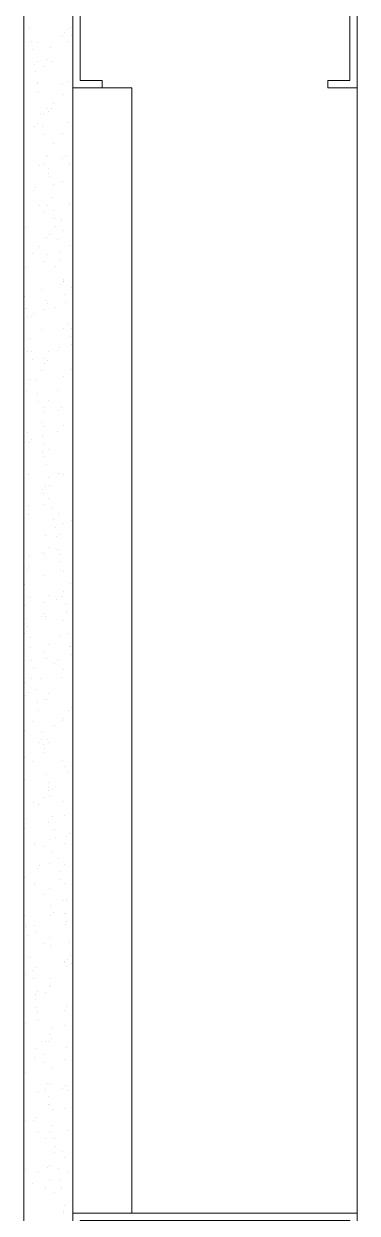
# Model space of a CAD drawing. Header units: inches. Extents: x 891 to 14187, y -1169 to 3232.
# Drawn here: x 12640.59 to 12644.84, y 2720.9 to 2736.1 of the extents above; entities that cross this region are included whole.
import ezdxf

# ---------------------------------------------------------------- set-up
doc = ezdxf.new("R2010")
doc.units = ezdxf.units.IN
doc.header["$MEASUREMENT"] = 0
for name, color, linetype, lineweight in [('A-WALL-PRHT', 7, 'Continuous', 9), ('E1', 7, 'Continuous', 9), ('E2', 7, 'Continuous', 9), ('E3', 7, 'Continuous', 9), ('EX-Windows', 7, 'Continuous', 9), ('MUC-LOW_WALL', 7, 'Continuous', 9)]:
    doc.layers.add(name, color=color, linetype=linetype, lineweight=lineweight)

msp = doc.modelspace()

# ---------------------------------------------------------------- linework, layer by layer
at = {"layer": 'A-WALL-PRHT', "color": 8}
for p, q in [((12640.595, 2768.905), (12640.595, 2688.595)), ((12641.22, 2768.905), (12641.22, 2688.595))]:
    msp.add_line(p, q, dxfattribs=at)
at = {"layer": 'E1', "color": 8}
for p, q in [((12644.845, 2691.22), (12644.845, 2767.28)), ((12640.672, 2736.031), (12640.672, 2736.031)), ((12641.091, 2735.945), (12641.091, 2735.945)), ((12641.091, 2735.945), (12641.091, 2735.945)), ((12641.112, 2735.992), (12641.112, 2735.992)), ((12641.112, 2735.992), (12641.112, 2735.992)), ((12641.146, 2736.029), (12641.146, 2736.029)), ((12641.187, 2736.052), (12641.187, 2736.052)), ((12641.187, 2736.052), (12641.187, 2736.052)), ((12641.2, 2735.948), (12641.2, 2735.948)), ((12641.2, 2735.948), (12641.2, 2735.948)), ((12640.693, 2735.868), (12640.693, 2735.868)), ((12640.693, 2735.868), (12640.693, 2735.868)), ((12640.77, 2735.86), (12640.77, 2735.86)), ((12640.93, 2735.793), (12640.93, 2735.793)), ((12640.93, 2735.793), (12640.93, 2735.793)), ((12641.155, 2735.872), (12641.155, 2735.872)), ((12640.707, 2735.764), (12640.707, 2735.764)), ((12640.707, 2735.764), (12640.707, 2735.764)), ((12640.897, 2735.642), (12640.897, 2735.642)), ((12640.736, 2735.582), (12640.736, 2735.582)), ((12640.736, 2735.582), (12640.736, 2735.582)), ((12640.743, 2735.492), (12640.743, 2735.492)), ((12640.77, 2735.619), (12640.77, 2735.619)), ((12640.844, 2735.557), (12640.844, 2735.557)), ((12640.844, 2735.557), (12640.844, 2735.557)), ((12640.955, 2735.618), (12640.955, 2735.618)), ((12640.955, 2735.618), (12640.955, 2735.618)), ((12640.768, 2735.348), (12640.768, 2735.348)), ((12640.768, 2735.348), (12640.768, 2735.348)), ((12641.153, 2735.361), (12641.153, 2735.361)), ((12641.153, 2735.361), (12641.153, 2735.361)), ((12640.764, 2735.33), (12640.764, 2735.33)), ((12640.764, 2735.33), (12640.764, 2735.33)), ((12640.778, 2735.226), (12640.778, 2735.226)), ((12640.778, 2735.226), (12640.778, 2735.226)), ((12641.092, 2735.323), (12641.092, 2735.323)), ((12641.092, 2735.323), (12641.092, 2735.323)), ((12641.105, 2735.192), (12641.105, 2735.192)), ((12641.105, 2735.192), (12641.105, 2735.192)), ((12640.975, 2735.078), (12640.975, 2735.078)), ((12640.813, 2734.954), (12640.813, 2734.954)), ((12640.845, 2734.935), (12640.845, 2734.935)), ((12640.845, 2734.935), (12640.845, 2734.935)), ((12640.899, 2735.019), (12640.899, 2735.019)), ((12640.912, 2734.981), (12640.912, 2734.981)), ((12640.912, 2734.981), (12640.912, 2734.981)), ((12640.946, 2735.018), (12640.946, 2735.018)), ((12640.729, 2734.782), (12640.729, 2734.782)), ((12640.729, 2734.782), (12640.729, 2734.782)), ((12640.774, 2734.824), (12640.774, 2734.824)), ((12640.774, 2734.824), (12640.774, 2734.824)), ((12640.835, 2734.791), (12640.835, 2734.791)), ((12640.835, 2734.791), (12640.835, 2734.791)), ((12641.16, 2734.837), (12641.16, 2734.837)), ((12641.16, 2734.837), (12641.16, 2734.837)), ((12640.849, 2734.687), (12640.849, 2734.687)), ((12640.849, 2734.687), (12640.849, 2734.687)), ((12641.093, 2734.7), (12641.093, 2734.7)), ((12641.093, 2734.7), (12641.093, 2734.7)), ((12640.972, 2734.567), (12640.972, 2734.567)), ((12640.972, 2734.567), (12640.972, 2734.567)), ((12640.794, 2734.284), (12640.794, 2734.284)), ((12640.846, 2734.312), (12640.846, 2734.312)), ((12640.846, 2734.312), (12640.846, 2734.312)), ((12640.884, 2734.416), (12640.884, 2734.416)), ((12640.9, 2734.396), (12640.9, 2734.396)), ((12641.087, 2734.38), (12641.087, 2734.38)), ((12641.087, 2734.38), (12641.087, 2734.38)), ((12641.121, 2734.416), (12641.121, 2734.416)), ((12641.179, 2734.297), (12641.179, 2734.297)), ((12640.905, 2734.18), (12640.905, 2734.18)), ((12640.905, 2734.18), (12640.905, 2734.18)), ((12640.906, 2734.253), (12640.906, 2734.253)), ((12640.906, 2734.253), (12640.906, 2734.253)), ((12640.919, 2734.149), (12640.919, 2734.149)), ((12640.919, 2734.149), (12640.919, 2734.149)), ((12640.712, 2733.97), (12640.712, 2733.97)), ((12640.712, 2733.97), (12640.712, 2733.97)), ((12640.746, 2734.006), (12640.746, 2734.006)), ((12640.979, 2734.043), (12640.979, 2734.043)), ((12640.979, 2734.043), (12640.979, 2734.043)), ((12641.094, 2734.077), (12641.094, 2734.077)), ((12641.094, 2734.077), (12641.094, 2734.077)), ((12640.955, 2733.877), (12640.955, 2733.877)), ((12640.791, 2733.773), (12640.791, 2733.773)), ((12640.791, 2733.773), (12640.791, 2733.773)), ((12640.847, 2733.689), (12640.847, 2733.689)), ((12640.847, 2733.689), (12640.847, 2733.689)), ((12640.901, 2733.773), (12640.901, 2733.773)), ((12640.977, 2733.715), (12640.977, 2733.715)), ((12640.977, 2733.715), (12640.977, 2733.715)), ((12641.177, 2733.785), (12641.177, 2733.785)), ((12641.177, 2733.785), (12641.177, 2733.785)), ((12640.99, 2733.611), (12640.99, 2733.611)), ((12640.99, 2733.611), (12640.99, 2733.611)), ((12641.081, 2733.579), (12641.081, 2733.579)), ((12641.081, 2733.579), (12641.081, 2733.579)), ((12640.613, 2733.49), (12640.613, 2733.49)), ((12640.887, 2733.368), (12640.887, 2733.368)), ((12640.887, 2733.368), (12640.887, 2733.368)), ((12640.921, 2733.405), (12640.921, 2733.405)), ((12640.998, 2733.503), (12640.998, 2733.503)), ((12641.095, 2733.454), (12641.095, 2733.454)), ((12641.095, 2733.454), (12641.095, 2733.454)), ((12640.798, 2733.249), (12640.798, 2733.249)), ((12640.798, 2733.249), (12640.798, 2733.249)), ((12641.026, 2733.339), (12641.026, 2733.339)), ((12641.183, 2733.262), (12641.183, 2733.262)), ((12641.183, 2733.262), (12641.183, 2733.262)), ((12640.705, 2733.169), (12640.705, 2733.169)), ((12640.705, 2733.169), (12640.705, 2733.169)), ((12640.848, 2733.066), (12640.848, 2733.066)), ((12640.848, 2733.066), (12640.848, 2733.066)), ((12640.902, 2733.15), (12640.902, 2733.15)), ((12641.048, 2733.176), (12641.048, 2733.176)), ((12641.048, 2733.176), (12641.048, 2733.176)), ((12641.061, 2733.072), (12641.061, 2733.072)), ((12641.061, 2733.072), (12641.061, 2733.072)), ((12640.61, 2732.979), (12640.61, 2732.979)), ((12640.61, 2732.979), (12640.61, 2732.979)), ((12640.996, 2732.991), (12640.996, 2732.991)), ((12640.996, 2732.991), (12640.996, 2732.991)), ((12641.063, 2732.767), (12641.063, 2732.767)), ((12641.063, 2732.767), (12641.063, 2732.767)), ((12641.097, 2732.831), (12641.097, 2732.831)), ((12641.097, 2732.831), (12641.097, 2732.831)), ((12641.097, 2732.804), (12641.097, 2732.804)), ((12641.097, 2732.801), (12641.097, 2732.801)), ((12640.596, 2732.67), (12640.596, 2732.67)), ((12640.596, 2732.67), (12640.596, 2732.67)), ((12640.603, 2732.616), (12640.603, 2732.616)), ((12640.817, 2732.709), (12640.817, 2732.709)), ((12641.118, 2732.638), (12641.118, 2732.638)), ((12641.118, 2732.638), (12641.118, 2732.638)), ((12641.203, 2732.722), (12641.203, 2732.722)), ((12640.617, 2732.455), (12640.617, 2732.455)), ((12640.617, 2732.455), (12640.617, 2732.455)), ((12640.625, 2732.454), (12640.625, 2732.454)), ((12640.625, 2732.454), (12640.625, 2732.454)), ((12640.88, 2732.568), (12640.88, 2732.568)), ((12640.88, 2732.568), (12640.88, 2732.568)), ((12640.903, 2732.528), (12640.903, 2732.528)), ((12641.003, 2732.468), (12641.003, 2732.468)), ((12641.003, 2732.468), (12641.003, 2732.468)), ((12641.132, 2732.534), (12641.132, 2732.534)), ((12641.132, 2732.534), (12641.132, 2732.534)), ((12640.639, 2732.349), (12640.639, 2732.349)), ((12640.639, 2732.349), (12640.639, 2732.349)), ((12640.687, 2732.357), (12640.687, 2732.357)), ((12640.687, 2732.357), (12640.687, 2732.357)), ((12640.721, 2732.394), (12640.721, 2732.394)), ((12640.849, 2732.443), (12640.849, 2732.443)), ((12640.849, 2732.443), (12640.849, 2732.443)), ((12640.815, 2732.197), (12640.815, 2732.197)), ((12640.815, 2732.197), (12640.815, 2732.197)), ((12641.098, 2732.208), (12641.098, 2732.208)), ((12641.098, 2732.208), (12641.098, 2732.208)), ((12641.168, 2732.262), (12641.168, 2732.262)), ((12641.2, 2732.21), (12641.2, 2732.21)), ((12641.2, 2732.21), (12641.2, 2732.21)), ((12640.597, 2732.047), (12640.597, 2732.047)), ((12640.597, 2732.047), (12640.597, 2732.047)), ((12640.674, 2732.078), (12640.674, 2732.078)), ((12641.189, 2732.1), (12641.189, 2732.1)), ((12641.189, 2732.1), (12641.189, 2732.1)), ((12641.203, 2731.995), (12641.203, 2731.995)), ((12641.203, 2731.995), (12641.203, 2731.995)), ((12640.637, 2731.915), (12640.637, 2731.915)), ((12640.696, 2731.915), (12640.696, 2731.915)), ((12640.696, 2731.915), (12640.696, 2731.915)), ((12640.904, 2731.905), (12640.904, 2731.905)), ((12641.022, 2731.928), (12641.022, 2731.928)), ((12641.056, 2731.967), (12641.056, 2731.967)), ((12641.056, 2731.967), (12641.056, 2731.967)), ((12640.709, 2731.811), (12640.709, 2731.811)), ((12640.709, 2731.811), (12640.709, 2731.811)), ((12640.851, 2731.82), (12640.851, 2731.82)), ((12640.851, 2731.82), (12640.851, 2731.82)), ((12640.863, 2731.756), (12640.863, 2731.756)), ((12640.863, 2731.756), (12640.863, 2731.756)), ((12640.897, 2731.793), (12640.897, 2731.793)), ((12640.68, 2731.557), (12640.68, 2731.557)), ((12640.68, 2731.557), (12640.68, 2731.557)), ((12640.745, 2731.539), (12640.745, 2731.539)), ((12640.822, 2731.674), (12640.822, 2731.674)), ((12640.822, 2731.674), (12640.822, 2731.674)), ((12641.099, 2731.586), (12641.099, 2731.586)), ((12641.099, 2731.586), (12641.099, 2731.586)), ((12641.207, 2731.686), (12641.207, 2731.686)), ((12641.207, 2731.686), (12641.207, 2731.686)), ((12640.598, 2731.424), (12640.598, 2731.424)), ((12640.598, 2731.424), (12640.598, 2731.424)), ((12640.634, 2731.403), (12640.634, 2731.403)), ((12640.634, 2731.403), (12640.634, 2731.403)), ((12641.02, 2731.416), (12641.02, 2731.416)), ((12641.02, 2731.416), (12641.02, 2731.416)), ((12640.767, 2731.377), (12640.767, 2731.377)), ((12640.767, 2731.377), (12640.767, 2731.377)), ((12640.78, 2731.273), (12640.78, 2731.273)), ((12640.78, 2731.273), (12640.78, 2731.273)), ((12640.905, 2731.282), (12640.905, 2731.282)), ((12640.841, 2731.134), (12640.841, 2731.134)), ((12640.852, 2731.198), (12640.852, 2731.198)), ((12640.852, 2731.198), (12640.852, 2731.198)), ((12641.038, 2731.155), (12641.038, 2731.155)), ((12641.038, 2731.155), (12641.038, 2731.155)), ((12641.072, 2731.192), (12641.072, 2731.192)), ((12640.816, 2731.001), (12640.816, 2731.001)), ((12640.856, 2730.956), (12640.856, 2730.956)), ((12640.856, 2730.956), (12640.856, 2730.956)), ((12641.1, 2730.963), (12641.1, 2730.963)), ((12641.1, 2730.963), (12641.1, 2730.963)), ((12640.599, 2730.801), (12640.599, 2730.801)), ((12640.599, 2730.801), (12640.599, 2730.801)), ((12640.641, 2730.88), (12640.641, 2730.88)), ((12640.641, 2730.88), (12640.641, 2730.88)), ((12640.696, 2730.782), (12640.696, 2730.782)), ((12640.837, 2730.838), (12640.837, 2730.838)), ((12640.837, 2730.838), (12640.837, 2730.838)), ((12641.026, 2730.893), (12641.026, 2730.893)), ((12641.026, 2730.893), (12641.026, 2730.893)), ((12640.663, 2730.745), (12640.663, 2730.745)), ((12640.663, 2730.745), (12640.663, 2730.745)), ((12640.851, 2730.734), (12640.851, 2730.734)), ((12640.851, 2730.734), (12640.851, 2730.734)), ((12640.907, 2730.659), (12640.907, 2730.659)), ((12640.839, 2730.622), (12640.839, 2730.622)), ((12640.839, 2730.622), (12640.839, 2730.622)), ((12640.853, 2730.575), (12640.853, 2730.575)), ((12640.853, 2730.575), (12640.853, 2730.575)), ((12641.214, 2730.554), (12641.214, 2730.554)), ((12641.214, 2730.554), (12641.214, 2730.554)), ((12640.66, 2730.34), (12640.66, 2730.34)), ((12640.887, 2730.463), (12640.887, 2730.463)), ((12641.031, 2730.354), (12641.031, 2730.354)), ((12641.031, 2730.354), (12641.031, 2730.354)), ((12641.046, 2730.352), (12641.046, 2730.352)), ((12641.101, 2730.34), (12641.101, 2730.34)), ((12641.101, 2730.34), (12641.101, 2730.34)), ((12640.6, 2730.178), (12640.6, 2730.178)), ((12640.6, 2730.178), (12640.6, 2730.178)), ((12640.872, 2730.18), (12640.872, 2730.18)), ((12640.908, 2730.3), (12640.908, 2730.3)), ((12640.908, 2730.3), (12640.908, 2730.3)), ((12640.922, 2730.196), (12640.922, 2730.196)), ((12640.922, 2730.196), (12640.922, 2730.196)), ((12640.838, 2730.144), (12640.838, 2730.144)), ((12640.838, 2730.144), (12640.838, 2730.144)), ((12640.845, 2730.099), (12640.845, 2730.099)), ((12640.845, 2730.099), (12640.845, 2730.099)), ((12640.908, 2730.036), (12640.908, 2730.036)), ((12640.656, 2729.945), (12640.656, 2729.945)), ((12640.656, 2729.945), (12640.656, 2729.945)), ((12640.854, 2729.952), (12640.854, 2729.952)), ((12640.854, 2729.952), (12640.854, 2729.952)), ((12640.958, 2729.924), (12640.958, 2729.924)), ((12640.658, 2729.828), (12640.658, 2729.828)), ((12640.658, 2729.828), (12640.658, 2729.828)), ((12640.979, 2729.762), (12640.979, 2729.762)), ((12640.979, 2729.762), (12640.979, 2729.762)), ((12641.043, 2729.841), (12641.043, 2729.841)), ((12641.043, 2729.841), (12641.043, 2729.841)), ((12641.102, 2729.717), (12641.102, 2729.717)), ((12641.102, 2729.717), (12641.102, 2729.717)), ((12641.207, 2729.753), (12641.207, 2729.753)), ((12641.207, 2729.753), (12641.207, 2729.753)), ((12640.993, 2729.658), (12640.993, 2729.658)), ((12640.993, 2729.658), (12640.993, 2729.658)), ((12641.048, 2729.579), (12641.048, 2729.579)), ((12640.601, 2729.556), (12640.601, 2729.556)), ((12640.601, 2729.556), (12640.601, 2729.556)), ((12640.865, 2729.558), (12640.865, 2729.558)), ((12640.909, 2729.413), (12640.909, 2729.413)), ((12641.014, 2729.542), (12641.014, 2729.542)), ((12641.014, 2729.542), (12641.014, 2729.542)), ((12640.665, 2729.305), (12640.665, 2729.305)), ((12640.665, 2729.305), (12640.665, 2729.305)), ((12640.831, 2729.343), (12640.831, 2729.343)), ((12640.831, 2729.343), (12640.831, 2729.343)), ((12640.855, 2729.329), (12640.855, 2729.329)), ((12640.855, 2729.329), (12640.855, 2729.329)), ((12641.029, 2729.386), (12641.029, 2729.386)), ((12641.05, 2729.317), (12641.05, 2729.317)), ((12641.05, 2729.317), (12641.05, 2729.317)), ((12640.638, 2729.132), (12640.638, 2729.132)), ((12640.638, 2729.132), (12640.638, 2729.132)), ((12640.672, 2729.169), (12640.672, 2729.169)), ((12641.05, 2729.223), (12641.05, 2729.223)), ((12641.05, 2729.223), (12641.05, 2729.223)), ((12641.064, 2729.119), (12641.064, 2729.119)), ((12641.064, 2729.119), (12641.064, 2729.119)), ((12640.862, 2729.047), (12640.862, 2729.047)), ((12640.862, 2729.047), (12640.862, 2729.047)), ((12641.103, 2729.094), (12641.103, 2729.094)), ((12641.103, 2729.094), (12641.103, 2729.094)), ((12640.603, 2728.933), (12640.603, 2728.933)), ((12640.603, 2728.933), (12640.603, 2728.933)), ((12641.1, 2728.848), (12641.1, 2728.848)), ((12641.189, 2728.941), (12641.189, 2728.941)), ((12641.189, 2728.941), (12641.189, 2728.941)), ((12640.606, 2728.663), (12640.606, 2728.663)), ((12640.684, 2728.764), (12640.684, 2728.764)), ((12640.856, 2728.706), (12640.856, 2728.706)), ((12640.856, 2728.706), (12640.856, 2728.706)), ((12640.91, 2728.791), (12640.91, 2728.791)), ((12641.007, 2728.742), (12641.007, 2728.742)), ((12641.007, 2728.742), (12641.007, 2728.742)), ((12641.069, 2728.777), (12641.069, 2728.777)), ((12641.121, 2728.685), (12641.121, 2728.685)), ((12641.121, 2728.685), (12641.121, 2728.685)), ((12640.627, 2728.501), (12640.627, 2728.501)), ((12640.627, 2728.501), (12640.627, 2728.501)), ((12640.814, 2728.531), (12640.814, 2728.531)), ((12640.814, 2728.531), (12640.814, 2728.531)), ((12640.847, 2728.568), (12640.847, 2728.568)), ((12640.869, 2728.523), (12640.869, 2728.523)), ((12640.869, 2728.523), (12640.869, 2728.523)), ((12641.135, 2728.581), (12641.135, 2728.581)), ((12641.135, 2728.581), (12641.135, 2728.581)), ((12640.641, 2728.397), (12640.641, 2728.397)), ((12640.641, 2728.397), (12640.641, 2728.397)), ((12641.104, 2728.471), (12641.104, 2728.471)), ((12641.104, 2728.471), (12641.104, 2728.471)), ((12640.604, 2728.31), (12640.604, 2728.31)), ((12640.604, 2728.31), (12640.604, 2728.31)), ((12640.631, 2728.332), (12640.631, 2728.332)), ((12640.631, 2728.332), (12640.631, 2728.332)), ((12640.682, 2728.253), (12640.682, 2728.253)), ((12640.682, 2728.253), (12640.682, 2728.253)), ((12641.067, 2728.265), (12641.067, 2728.265)), ((12641.067, 2728.265), (12641.067, 2728.265)), ((12641.17, 2728.309), (12641.17, 2728.309)), ((12640.677, 2728.125), (12640.677, 2728.125)), ((12640.857, 2728.083), (12640.857, 2728.083)), ((12640.857, 2728.083), (12640.857, 2728.083)), ((12640.911, 2728.168), (12640.911, 2728.168)), ((12641.182, 2728.141), (12641.182, 2728.141)), ((12641.182, 2728.141), (12641.182, 2728.141)), ((12641.192, 2728.147), (12641.192, 2728.147)), ((12641.192, 2728.147), (12641.192, 2728.147)), ((12641.206, 2728.043), (12641.206, 2728.043)), ((12641.206, 2728.043), (12641.206, 2728.043)), ((12640.698, 2727.962), (12640.698, 2727.962)), ((12640.698, 2727.962), (12640.698, 2727.962)), ((12640.889, 2727.983), (12640.889, 2727.983)), ((12640.989, 2727.93), (12640.989, 2727.93)), ((12640.989, 2727.93), (12640.989, 2727.93)), ((12641.023, 2727.967), (12641.023, 2727.967)), ((12640.712, 2727.858), (12640.712, 2727.858)), ((12640.712, 2727.858), (12640.712, 2727.858)), ((12641.074, 2727.742), (12641.074, 2727.742)), ((12641.074, 2727.742), (12641.074, 2727.742)), ((12641.106, 2727.849), (12641.106, 2727.849)), ((12641.106, 2727.849), (12641.106, 2727.849)), ((12640.605, 2727.687), (12640.605, 2727.687)), ((12640.605, 2727.687), (12640.605, 2727.687)), ((12640.688, 2727.729), (12640.688, 2727.729)), ((12640.688, 2727.729), (12640.688, 2727.729)), ((12640.748, 2727.587), (12640.748, 2727.587)), ((12640.807, 2727.731), (12640.807, 2727.731)), ((12640.807, 2727.731), (12640.807, 2727.731)), ((12640.614, 2727.52), (12640.614, 2727.52)), ((12640.614, 2727.52), (12640.614, 2727.52)), ((12640.647, 2727.557), (12640.647, 2727.557)), ((12640.858, 2727.461), (12640.858, 2727.461)), ((12640.858, 2727.461), (12640.858, 2727.461)), ((12640.886, 2727.471), (12640.886, 2727.471)), ((12640.886, 2727.471), (12640.886, 2727.471)), ((12640.912, 2727.545), (12640.912, 2727.545)), ((12640.769, 2727.424), (12640.769, 2727.424)), ((12640.769, 2727.424), (12640.769, 2727.424)), ((12640.783, 2727.32), (12640.783, 2727.32)), ((12640.783, 2727.32), (12640.783, 2727.32)), ((12641.165, 2727.329), (12641.165, 2727.329)), ((12641.165, 2727.329), (12641.165, 2727.329)), ((12641.198, 2727.366), (12641.198, 2727.366)), ((12640.708, 2727.189), (12640.708, 2727.189)), ((12640.982, 2727.13), (12640.982, 2727.13)), ((12640.982, 2727.13), (12640.982, 2727.13)), ((12641.093, 2727.202), (12641.093, 2727.202)), ((12641.107, 2727.226), (12641.107, 2727.226)), ((12641.107, 2727.226), (12641.107, 2727.226)), ((12640.606, 2727.064), (12640.606, 2727.064)), ((12640.606, 2727.064), (12640.606, 2727.064)), ((12640.819, 2727.048), (12640.819, 2727.048)), ((12640.789, 2726.919), (12640.789, 2726.919)), ((12640.789, 2726.919), (12640.789, 2726.919)), ((12640.823, 2726.956), (12640.823, 2726.956)), ((12640.84, 2726.886), (12640.84, 2726.886)), ((12640.84, 2726.886), (12640.84, 2726.886)), ((12640.86, 2726.838), (12640.86, 2726.838)), ((12640.86, 2726.838), (12640.86, 2726.838)), ((12640.893, 2726.948), (12640.893, 2726.948)), ((12640.893, 2726.948), (12640.893, 2726.948)), ((12640.913, 2726.922), (12640.913, 2726.922)), ((12640.607, 2726.72), (12640.607, 2726.72)), ((12640.607, 2726.72), (12640.607, 2726.72)), ((12640.705, 2726.677), (12640.705, 2726.677)), ((12640.705, 2726.677), (12640.705, 2726.677)), ((12640.854, 2726.782), (12640.854, 2726.782)), ((12640.854, 2726.782), (12640.854, 2726.782)), ((12641.091, 2726.69), (12641.091, 2726.69)), ((12641.091, 2726.69), (12641.091, 2726.69)), ((12641.108, 2726.603), (12641.108, 2726.603)), ((12641.108, 2726.603), (12641.108, 2726.603)), ((12641.158, 2726.529), (12641.158, 2726.529)), ((12641.158, 2726.529), (12641.158, 2726.529)), ((12640.607, 2726.441), (12640.607, 2726.441)), ((12640.607, 2726.441), (12640.607, 2726.441)), ((12640.89, 2726.51), (12640.89, 2726.51)), ((12640.912, 2726.408), (12640.912, 2726.408)), ((12640.911, 2726.347), (12640.911, 2726.347)), ((12640.911, 2726.347), (12640.911, 2726.347)), ((12640.914, 2726.299), (12640.914, 2726.299)), ((12640.925, 2726.243), (12640.925, 2726.243)), ((12640.925, 2726.243), (12640.925, 2726.243)), ((12640.965, 2726.318), (12640.965, 2726.318)), ((12640.965, 2726.318), (12640.965, 2726.318)), ((12640.998, 2726.355), (12640.998, 2726.355)), ((12640.712, 2726.154), (12640.712, 2726.154)), ((12640.712, 2726.154), (12640.712, 2726.154)), ((12640.782, 2726.119), (12640.782, 2726.119)), ((12640.782, 2726.119), (12640.782, 2726.119)), ((12640.861, 2726.215), (12640.861, 2726.215)), ((12640.861, 2726.215), (12640.861, 2726.215)), ((12641.097, 2726.167), (12641.097, 2726.167)), ((12641.097, 2726.167), (12641.097, 2726.167)), ((12640.623, 2725.945), (12640.623, 2725.945)), ((12640.96, 2725.971), (12640.96, 2725.971)), ((12641.109, 2725.98), (12641.109, 2725.98)), ((12641.109, 2725.98), (12641.109, 2725.98)), ((12640.608, 2725.819), (12640.608, 2725.819)), ((12640.608, 2725.819), (12640.608, 2725.819)), ((12640.91, 2725.896), (12640.91, 2725.896)), ((12640.91, 2725.896), (12640.91, 2725.896)), ((12640.982, 2725.809), (12640.982, 2725.809)), ((12640.982, 2725.809), (12640.982, 2725.809)), ((12640.731, 2725.614), (12640.731, 2725.614)), ((12640.916, 2725.677), (12640.916, 2725.677)), ((12640.996, 2725.705), (12640.996, 2725.705)), ((12640.996, 2725.705), (12640.996, 2725.705)), ((12641.117, 2725.626), (12641.117, 2725.626)), ((12641.14, 2725.716), (12641.14, 2725.716)), ((12641.14, 2725.716), (12641.14, 2725.716)), ((12641.174, 2725.753), (12641.174, 2725.753)), ((12640.862, 2725.592), (12640.862, 2725.592)), ((12640.862, 2725.592), (12640.862, 2725.592)), ((12640.958, 2725.517), (12640.958, 2725.517)), ((12640.958, 2725.517), (12640.958, 2725.517)), ((12640.765, 2725.307), (12640.765, 2725.307)), ((12640.765, 2725.307), (12640.765, 2725.307)), ((12640.798, 2725.343), (12640.798, 2725.343)), ((12640.916, 2725.373), (12640.916, 2725.373)), ((12640.916, 2725.373), (12640.916, 2725.373)), ((12641.031, 2725.433), (12641.031, 2725.433)), ((12641.11, 2725.357), (12641.11, 2725.357)), ((12641.11, 2725.357), (12641.11, 2725.357)), ((12640.609, 2725.196), (12640.609, 2725.196)), ((12640.609, 2725.196), (12640.609, 2725.196)), ((12641.053, 2725.271), (12641.053, 2725.271)), ((12641.053, 2725.271), (12641.053, 2725.271)), ((12641.066, 2725.166), (12641.066, 2725.166)), ((12641.066, 2725.166), (12641.066, 2725.166)), ((12640.729, 2725.102), (12640.729, 2725.102)), ((12640.729, 2725.102), (12640.729, 2725.102)), ((12640.917, 2725.054), (12640.917, 2725.054)), ((12641.114, 2725.115), (12641.114, 2725.115)), ((12641.114, 2725.115), (12641.114, 2725.115)), ((12640.863, 2724.969), (12640.863, 2724.969)), ((12640.863, 2724.969), (12640.863, 2724.969)), ((12641.102, 2724.895), (12641.102, 2724.895)), ((12641.133, 2724.916), (12641.133, 2724.916)), ((12641.133, 2724.916), (12641.133, 2724.916)), ((12640.609, 2724.71), (12640.609, 2724.71)), ((12640.936, 2724.832), (12640.936, 2724.832)), ((12640.94, 2724.705), (12640.94, 2724.705)), ((12640.94, 2724.705), (12640.94, 2724.705)), ((12640.974, 2724.742), (12640.974, 2724.742)), ((12641.111, 2724.734), (12641.111, 2724.734)), ((12641.111, 2724.734), (12641.111, 2724.734)), ((12641.124, 2724.732), (12641.124, 2724.732)), ((12641.124, 2724.732), (12641.124, 2724.732)), ((12640.61, 2724.573), (12640.61, 2724.573)), ((12640.61, 2724.573), (12640.61, 2724.573)), ((12640.63, 2724.548), (12640.63, 2724.548)), ((12640.63, 2724.548), (12640.63, 2724.548)), ((12640.736, 2724.579), (12640.736, 2724.579)), ((12640.736, 2724.579), (12640.736, 2724.579)), ((12641.121, 2724.591), (12641.121, 2724.591)), ((12641.121, 2724.591), (12641.121, 2724.591)), ((12641.137, 2724.628), (12641.137, 2724.628)), ((12641.137, 2724.628), (12641.137, 2724.628)), ((12640.644, 2724.444), (12640.644, 2724.444)), ((12640.644, 2724.444), (12640.644, 2724.444)), ((12640.758, 2724.506), (12640.758, 2724.506)), ((12640.758, 2724.506), (12640.758, 2724.506)), ((12640.918, 2724.431), (12640.918, 2724.431)), ((12640.598, 2724.332), (12640.598, 2724.332)), ((12640.864, 2724.347), (12640.864, 2724.347)), ((12640.864, 2724.347), (12640.864, 2724.347)), ((12640.933, 2724.321), (12640.933, 2724.321)), ((12640.933, 2724.321), (12640.933, 2724.321)), ((12641.173, 2724.356), (12641.173, 2724.356)), ((12640.679, 2724.172), (12640.679, 2724.172)), ((12641.112, 2724.112), (12641.112, 2724.112)), ((12641.112, 2724.112), (12641.112, 2724.112)), ((12641.116, 2724.104), (12641.116, 2724.104)), ((12641.116, 2724.104), (12641.116, 2724.104)), ((12641.149, 2724.141), (12641.149, 2724.141)), ((12641.194, 2724.194), (12641.194, 2724.194)), ((12641.194, 2724.194), (12641.194, 2724.194)), ((12640.612, 2723.95), (12640.612, 2723.95)), ((12640.612, 2723.95), (12640.612, 2723.95)), ((12640.701, 2724.009), (12640.701, 2724.009)), ((12640.701, 2724.009), (12640.701, 2724.009)), ((12640.755, 2724.038), (12640.755, 2724.038)), ((12641.14, 2724.051), (12641.14, 2724.051)), ((12641.208, 2724.09), (12641.208, 2724.09)), ((12641.208, 2724.09), (12641.208, 2724.09)), ((12640.715, 2723.905), (12640.715, 2723.905)), ((12640.715, 2723.905), (12640.715, 2723.905)), ((12640.919, 2723.808), (12640.919, 2723.808)), ((12640.933, 2723.905), (12640.933, 2723.905)), ((12640.933, 2723.905), (12640.933, 2723.905)), ((12640.94, 2723.797), (12640.94, 2723.797)), ((12640.94, 2723.797), (12640.94, 2723.797)), ((12640.74, 2723.694), (12640.74, 2723.694)), ((12640.74, 2723.694), (12640.74, 2723.694)), ((12640.774, 2723.731), (12640.774, 2723.731)), ((12640.865, 2723.724), (12640.865, 2723.724)), ((12640.865, 2723.724), (12640.865, 2723.724)), ((12640.75, 2723.634), (12640.75, 2723.634)), ((12640.753, 2723.527), (12640.753, 2723.527)), ((12640.753, 2723.527), (12640.753, 2723.527)), ((12641.114, 2723.489), (12641.114, 2723.489)), ((12641.114, 2723.489), (12641.114, 2723.489)), ((12641.138, 2723.539), (12641.138, 2723.539)), ((12641.138, 2723.539), (12641.138, 2723.539)), ((12640.772, 2723.471), (12640.772, 2723.471)), ((12640.772, 2723.471), (12640.772, 2723.471)), ((12640.785, 2723.367), (12640.785, 2723.367)), ((12640.785, 2723.367), (12640.785, 2723.367)), ((12640.613, 2723.327), (12640.613, 2723.327)), ((12640.613, 2723.327), (12640.613, 2723.327)), ((12640.92, 2723.185), (12640.92, 2723.185)), ((12640.96, 2723.257), (12640.96, 2723.257)), ((12641.109, 2723.304), (12641.109, 2723.304)), ((12641.109, 2723.304), (12641.109, 2723.304)), ((12640.821, 2723.095), (12640.821, 2723.095)), ((12640.866, 2723.101), (12640.866, 2723.101)), ((12640.866, 2723.101), (12640.866, 2723.101)), ((12640.915, 2723.093), (12640.915, 2723.093)), ((12640.915, 2723.093), (12640.915, 2723.093)), ((12640.949, 2723.13), (12640.949, 2723.13)), ((12640.733, 2722.894), (12640.733, 2722.894)), ((12640.733, 2722.894), (12640.733, 2722.894)), ((12640.759, 2723.003), (12640.759, 2723.003)), ((12640.759, 2723.003), (12640.759, 2723.003)), ((12640.843, 2722.933), (12640.843, 2722.933)), ((12640.843, 2722.933), (12640.843, 2722.933)), ((12641.145, 2723.016), (12641.145, 2723.016)), ((12641.145, 2723.016), (12641.145, 2723.016)), ((12640.856, 2722.829), (12640.856, 2722.829)), ((12640.856, 2722.829), (12640.856, 2722.829)), ((12640.957, 2722.745), (12640.957, 2722.745)), ((12640.957, 2722.745), (12640.957, 2722.745)), ((12641.115, 2722.866), (12641.115, 2722.866)), ((12641.115, 2722.866), (12641.115, 2722.866)), ((12640.614, 2722.704), (12640.614, 2722.704)), ((12640.614, 2722.704), (12640.614, 2722.704)), ((12640.779, 2722.463), (12640.779, 2722.463)), ((12640.868, 2722.478), (12640.868, 2722.478)), ((12640.868, 2722.478), (12640.868, 2722.478)), ((12640.892, 2722.557), (12640.892, 2722.557)), ((12640.921, 2722.562), (12640.921, 2722.562)), ((12641.091, 2722.492), (12641.091, 2722.492)), ((12641.091, 2722.492), (12641.091, 2722.492)), ((12641.125, 2722.529), (12641.125, 2722.529)), ((12641.164, 2722.476), (12641.164, 2722.476)), ((12640.909, 2722.293), (12640.909, 2722.293)), ((12640.909, 2722.293), (12640.909, 2722.293)), ((12640.913, 2722.394), (12640.913, 2722.394)), ((12640.913, 2722.394), (12640.913, 2722.394)), ((12640.927, 2722.29), (12640.927, 2722.29)), ((12640.927, 2722.29), (12640.927, 2722.29)), ((12640.749, 2722.119), (12640.749, 2722.119)), ((12640.964, 2722.222), (12640.964, 2722.222)), ((12640.964, 2722.222), (12640.964, 2722.222)), ((12641.116, 2722.243), (12641.116, 2722.243)), ((12641.116, 2722.243), (12641.116, 2722.243)), ((12640.615, 2722.082), (12640.615, 2722.082)), ((12640.615, 2722.082), (12640.615, 2722.082)), ((12640.715, 2722.082), (12640.715, 2722.082)), ((12640.715, 2722.082), (12640.715, 2722.082)), ((12640.963, 2722.019), (12640.963, 2722.019)), ((12641.162, 2721.964), (12641.162, 2721.964)), ((12641.162, 2721.964), (12641.162, 2721.964)), ((12640.776, 2721.952), (12640.776, 2721.952)), ((12640.776, 2721.952), (12640.776, 2721.952)), ((12640.869, 2721.855), (12640.869, 2721.855)), ((12640.869, 2721.855), (12640.869, 2721.855)), ((12640.922, 2721.94), (12640.922, 2721.94)), ((12640.984, 2721.856), (12640.984, 2721.856)), ((12640.984, 2721.856), (12640.984, 2721.856)), ((12640.598, 2721.669), (12640.598, 2721.669)), ((12640.983, 2721.682), (12640.983, 2721.682)), ((12640.998, 2721.752), (12640.998, 2721.752)), ((12640.998, 2721.752), (12640.998, 2721.752)), ((12641.084, 2721.691), (12641.084, 2721.691)), ((12641.084, 2721.691), (12641.084, 2721.691)), ((12640.925, 2721.517), (12640.925, 2721.517)), ((12641.117, 2721.62), (12641.117, 2721.62)), ((12641.117, 2721.62), (12641.117, 2721.62)), ((12640.616, 2721.459), (12640.616, 2721.459)), ((12640.616, 2721.459), (12640.616, 2721.459)), ((12640.783, 2721.428), (12640.783, 2721.428)), ((12640.783, 2721.428), (12640.783, 2721.428)), ((12640.891, 2721.481), (12640.891, 2721.481)), ((12640.891, 2721.481), (12640.891, 2721.481)), ((12641.034, 2721.48), (12641.034, 2721.48)), ((12641.168, 2721.441), (12641.168, 2721.441)), ((12641.168, 2721.441), (12641.168, 2721.441)), ((12640.709, 2721.281), (12640.709, 2721.281)), ((12640.709, 2721.281), (12640.709, 2721.281)), ((12640.87, 2721.232), (12640.87, 2721.232)), ((12640.87, 2721.232), (12640.87, 2721.232)), ((12640.923, 2721.317), (12640.923, 2721.317)), ((12641.055, 2721.318), (12641.055, 2721.318)), ((12641.055, 2721.318), (12641.055, 2721.318)), ((12641.069, 2721.214), (12641.069, 2721.214)), ((12641.069, 2721.214), (12641.069, 2721.214)), ((12640.595, 2721.158), (12640.595, 2721.158)), ((12640.595, 2721.158), (12640.595, 2721.158)), ((12640.981, 2721.17), (12640.981, 2721.17)), ((12640.981, 2721.17), (12640.981, 2721.17)), ((12641.1, 2720.916), (12641.1, 2720.916)), ((12641.105, 2720.942), (12641.105, 2720.942)), ((12641.118, 2720.998), (12641.118, 2720.998)), ((12641.118, 2720.998), (12641.118, 2720.998))]:
    msp.add_line(p, q, dxfattribs=at)
at = {"layer": 'E1', "color": 8, "flags": 128}
for points in [[(12644.751, 2735.374), (12644.47, 2735.374), (12644.47, 2735.28), (12644.845, 2735.28), (12644.845, 2736.905), (12641.22, 2736.905), (12641.22, 2735.28), (12641.595, 2735.28), (12641.595, 2735.374), (12641.314, 2735.374), (12641.314, 2736.811), (12644.751, 2736.811)], [(12644.751, 2719.374), (12644.47, 2719.374), (12644.47, 2719.28), (12644.845, 2719.28), (12644.845, 2720.905), (12641.22, 2720.905), (12641.22, 2719.28), (12641.595, 2719.28), (12641.595, 2719.374), (12641.314, 2719.374), (12641.314, 2720.811), (12644.751, 2720.811)]]:
    msp.add_lwpolyline(points, close=True, dxfattribs=at)
at = {"layer": 'E2', "color": 8}
for p, q in [((12640.595, 2688.595), (12640.595, 2768.905)), ((12640.595, 2768.905), (12640.595, 2688.595)), ((12641.22, 2768.905), (12641.22, 2688.595))]:
    msp.add_line(p, q, dxfattribs=at)
at = {"layer": 'E3', "color": 8}
for p, q in [((12641.97, 2735.28), (12641.22, 2735.28)), ((12641.22, 2735.28), (12641.22, 2720.905)), ((12641.97, 2720.905), (12641.97, 2735.28)), ((12641.97, 2735.28), (12641.97, 2720.905)), ((12641.22, 2720.905), (12641.97, 2720.905))]:
    msp.add_line(p, q, dxfattribs=at)
at = {"layer": 'EX-Windows', "color": 8}
for p, q in [((12644.845, 2708.905), (12644.845, 2768.905)), ((12644.845, 2768.905), (12644.845, 2708.905))]:
    msp.add_line(p, q, dxfattribs=at)
at = {"layer": 'MUC-LOW_WALL', "color": 8}
for p, q in [((12644.845, 2708.905), (12644.845, 2768.905)), ((12644.845, 2768.905), (12644.845, 2708.905))]:
    msp.add_line(p, q, dxfattribs=at)

doc.saveas('drawing.dxf')
